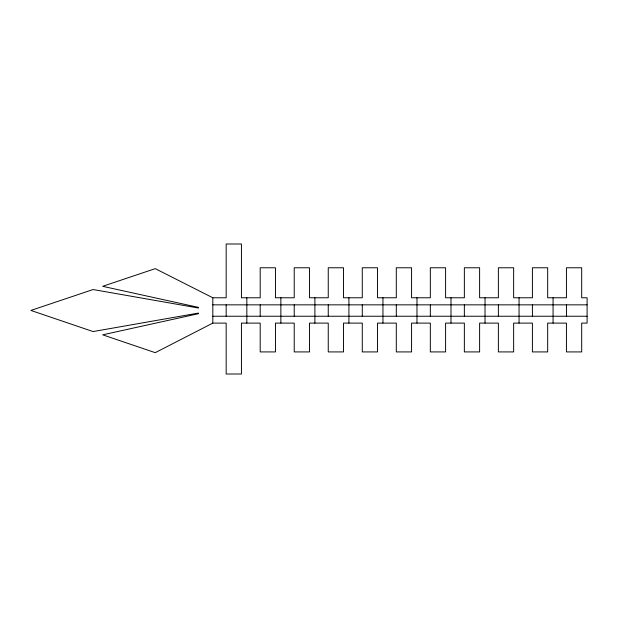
<?xml version="1.0" encoding="UTF-8"?>
<svg xmlns="http://www.w3.org/2000/svg" width="618" height="618" viewBox="0 0 618 618"><rect width="100%" height="100%" fill="white"/><g stroke="black" fill="none" stroke-linecap="round" stroke-linejoin="round"><path stroke-width="0.93" d="M212.816 323.106L155.242 352.669L102.673 334.817L198.393 313.72L198.393 313.071L93.071 331.557L30.9 310.437L93.071 289.541L198.393 308.011L198.393 307.37L102.673 286.319L155.242 268.645L212.816 297.776L226.173 297.776L226.173 243.994L241.437 243.994L241.437 297.776L260.193 297.776L260.193 267.772L275.458 267.772L275.458 297.776L294.222 297.776L294.222 267.772L309.487 267.772L309.487 297.776L328.251 297.776L328.251 267.772L343.515 267.772L343.515 297.776L362.279 297.776L362.279 267.772L377.536 267.772L377.536 297.776L396.3 297.776L396.3 267.772L411.565 267.772L411.565 297.776L430.329 297.776L430.329 267.772L445.593 267.772L445.593 297.776L464.357 297.776L464.357 267.772L479.614 267.772L479.614 297.776L498.378 297.776L498.378 267.772L513.643 267.772L513.643 297.776L532.407 297.776L532.407 267.772L547.672 267.772L547.672 297.776L566.436 297.776L566.436 267.772L581.692 267.772L581.692 297.776L587.1 297.776L587.1 323.106L581.692 323.106L581.692 351.92L566.436 351.92L566.436 323.106L547.672 323.106L547.672 351.92L532.407 351.92L532.407 323.106L513.643 323.106L513.643 351.92L498.378 351.92L498.378 323.106L479.614 323.106L479.614 351.92L464.357 351.92L464.357 323.106L445.593 323.106L445.593 351.92L430.329 351.92L430.329 323.106L411.565 323.106L411.565 351.92L396.3 351.92L396.3 323.106L377.536 323.106L377.536 351.92L362.279 351.92L362.279 323.106L343.515 323.106L343.515 351.92L328.251 351.92L328.251 323.106L309.487 323.106L309.487 351.92L294.222 351.92L294.222 323.106L275.458 323.106L275.458 351.92L260.193 351.92L260.193 323.106L241.437 323.106L241.437 374.006L226.173 374.006L226.173 323.106L212.816 323.106L212.816 297.776M212.816 304.844L587.1 304.844M212.816 316.238L587.1 316.238M566.436 304.844L566.436 316.238M553.071 297.776L553.071 323.106M532.407 304.844L532.407 316.238M519.05 297.776L519.05 323.106M498.378 304.844L498.378 316.238M485.022 297.776L485.022 323.106M464.357 304.844L464.357 316.238M450.993 297.776L450.993 323.106M430.329 304.844L430.329 316.238M416.972 297.776L416.972 323.106M396.3 304.844L396.3 316.238M382.944 297.776L382.944 323.106M362.279 304.844L362.279 316.238M348.915 297.776L348.915 323.106M328.251 304.844L328.251 316.238M314.894 297.776L314.894 323.106M294.222 304.844L294.222 316.238M280.866 297.776L280.866 323.106M260.193 304.844L260.193 316.238M246.837 297.776L246.837 323.106M226.173 304.844L226.173 316.238"/></g></svg>
